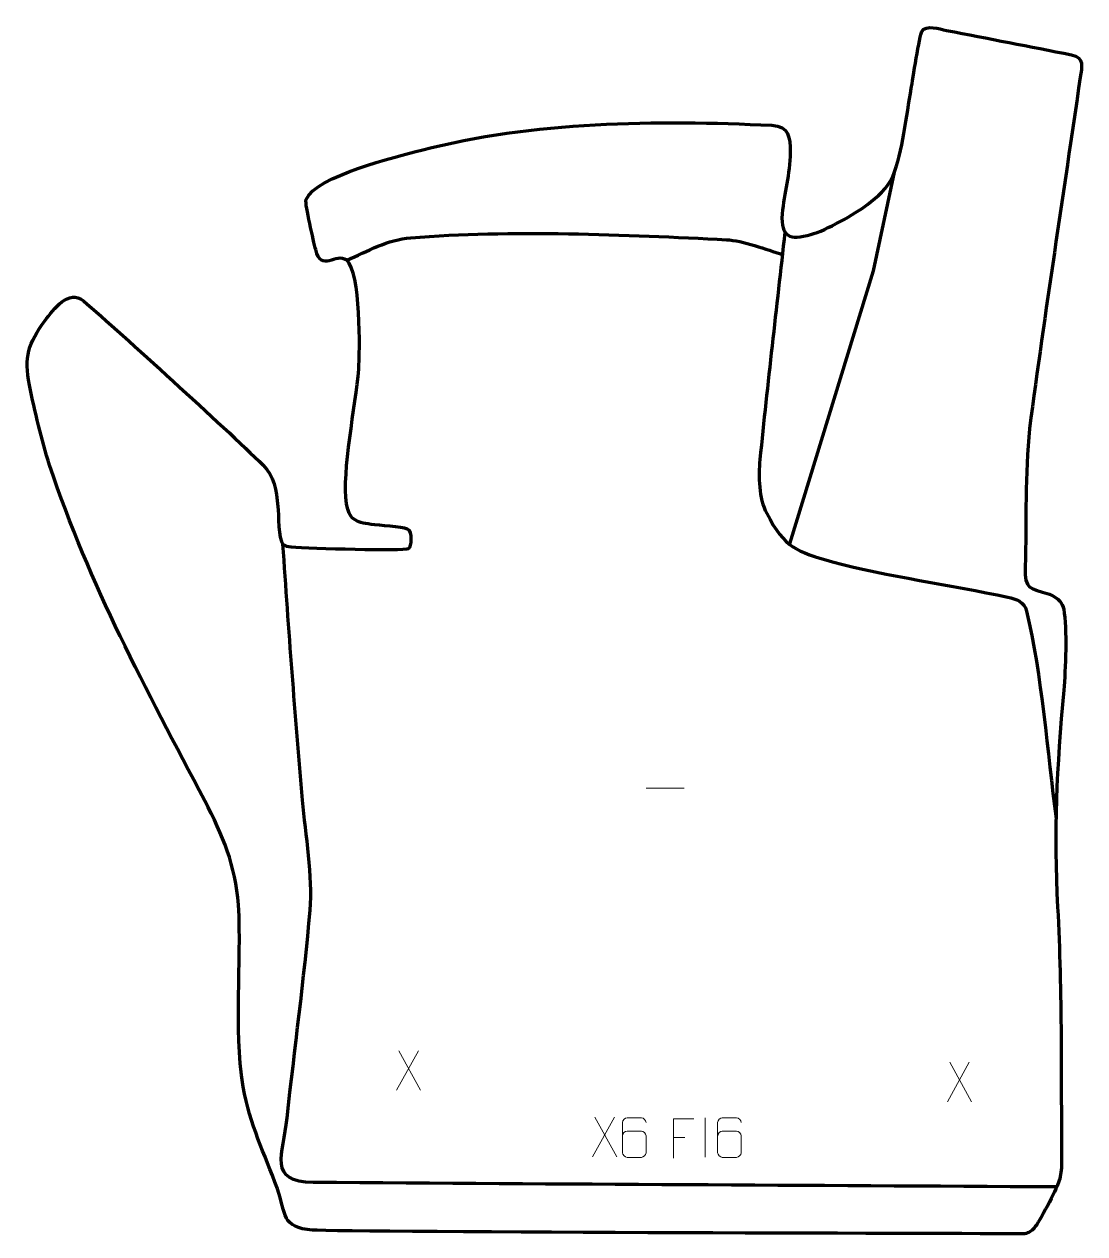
# Model space of a CAD drawing. Header units: millimetres. Extents: x 910 to 1578, y -31 to 732.
import ezdxf

# ---------------------------------------------------------------- set-up
doc = ezdxf.new("R2010")
doc.units = ezdxf.units.MM
doc.header["$MEASUREMENT"] = 0
doc.layers.add('layer 2', color=7, linetype='Continuous')
doc.layers.add('layer 3', color=7, linetype='Continuous')

msp = doc.modelspace()

# ---------------------------------------------------------------- linework, layer by layer
at = {"layer": 'layer 2', "color": 142, "lineweight": 158}
for points, knots in [([(1392.4495, 403.9091), (1392.4495, 403.9091), (1445.2358, 576.0634), (1445.2358, 576.0634), (1445.2358, 576.0634), (1445.2358, 576.0634), (1458.4632, 638.2411), (1458.4632, 638.2411)], [0, 0, 0, 0, 0.33333333, 0.33333333, 0.33333333, 0.33333333, 1, 1, 1, 1]), ([(1113.1723, 582.7581), (1126.2025, 588.4542), (1139.1094, 595.7902), (1153.5363, 596.9745), (1153.5363, 596.9745), (1216.1167, 602.0471), (1289.6395, 598.9268), (1352.6873, 595.7538), (1352.6873, 595.7538), (1362.5315, 595.2584), (1378.1094, 589.3855), (1387.8375, 586.4471)], [0, 0, 0, 0, 0.25, 0.25, 0.25, 0.25, 0.5, 0.5, 0.5, 0.5, 1, 1, 1, 1]), ([(1389.3992, 600.5667), (1384.15, 552.7757), (1378.4902, 505.0141), (1373.6527, 457.1805), (1373.6527, 457.1805), (1372.7182, 446.4251), (1372.7943, 432.8217), (1377.9629, 423.1149), (1377.9629, 423.1149), (1389.4701, 401.5044), (1396.4666, 399.1462), (1419.3758, 392.7397), (1419.3758, 392.7397), (1454.2389, 383.3194), (1494.0458, 378.3066), (1529.9249, 370.3728), (1529.9249, 370.3728), (1535.2354, 369.1985), (1540.3719, 367.5178), (1541.7483, 361.6683), (1541.7483, 361.6683), (1551.2766, 321.1752), (1554.9972, 272.5339), (1560.3509, 230.9191)], [0, 0, 0, 0, 0.14285714, 0.14285714, 0.14285714, 0.14285714, 0.28571429, 0.28571429, 0.28571429, 0.28571429, 0.42857143, 0.42857143, 0.42857143, 0.42857143, 0.57142857, 0.57142857, 0.57142857, 0.57142857, 0.71428571, 0.71428571, 0.71428571, 0.71428571, 1, 1, 1, 1]), ([(1560.8099, -1.4277), (1404.5893, -0.4553), (1248.3378, 0.2347), (1092.1227, 1.4739), (1092.1227, 1.4739), (1063.0923, 1.7042), (1073.1072, 19.039), (1075.6315, 42.1047), (1075.6315, 42.1047), (1080.3085, 85.6219), (1086.379, 129.5069), (1090.1077, 173.0413), (1090.1077, 173.0413), (1091.9286, 194.3016), (1087.2678, 220.7011), (1085.3887, 242.3866), (1085.3887, 242.3866), (1080.7248, 296.2112), (1076.5959, 349.951), (1072.9936, 403.852)], [0, 0, 0, 0, 0.16666667, 0.16666667, 0.16666667, 0.16666667, 0.33333333, 0.33333333, 0.33333333, 0.33333333, 0.5, 0.5, 0.5, 0.5, 0.66666667, 0.66666667, 0.66666667, 0.66666667, 1, 1, 1, 1])]:
    msp.add_open_spline(points, degree=3, knots=knots, dxfattribs=at)
at = {"layer": 'layer 2', "color": 250, "lineweight": 9}
for points in [[(1301.8881, 250.0219), (1301.8881, 250.0219), (1325.8661, 250.0219), (1325.8661, 250.0219)], [(1158.3494, 84.5071), (1158.3494, 84.5071), (1144.6088, 59.6113), (1144.6088, 59.6113)], [(1146.0634, 84.5071), (1146.0634, 84.5071), (1159.804, 59.5536), (1159.804, 59.5536)], [(1505.6222, 77.2199), (1505.6222, 77.2199), (1491.8816, 52.3241), (1491.8816, 52.3241)], [(1493.3362, 77.2199), (1493.3362, 77.2199), (1507.0768, 52.2664), (1507.0768, 52.2664)], [(1281.9749, 42.5263), (1281.9749, 42.5263), (1268.2343, 17.6305), (1268.2343, 17.6305)], [(1269.6889, 42.5263), (1269.6889, 42.5263), (1283.4295, 17.5728), (1283.4295, 17.5728)], [(1339.2351, 42.2447), (1339.2351, 42.2447), (1339.2351, 17.2706), (1339.2351, 17.2706)], [(1319.2351, 29.7576), (1319.2351, 29.7576), (1326.4032, 29.7576), (1326.4032, 29.7576)]]:
    msp.add_open_spline(points, degree=3, dxfattribs=at)
for points, knots in [([(1301.8811, 39.2304), (1301.857, 40.5699), (1300.5008, 42.2231), (1298.9289, 42.1888), (1298.9289, 42.1888), (1295.9441, 42.1885), (1292.9589, 42.1885), (1289.9735, 42.1888), (1289.9735, 42.1888), (1288.7544, 42.2037), (1287.0262, 40.7661), (1287.0212, 39.2304), (1287.0212, 39.2304), (1287.0215, 32.8699), (1287.0215, 26.5091), (1287.0212, 20.1484), (1287.0212, 20.1484), (1287.0259, 18.9855), (1288.7544, 17.2144), (1289.9735, 17.19), (1289.9735, 17.19), (1292.9589, 17.1903), (1295.9441, 17.1903), (1298.9289, 17.19), (1298.9289, 17.19), (1300.207, 17.2338), (1301.8767, 18.8483), (1301.8811, 20.1484), (1301.8811, 20.1484), (1301.8811, 23.7317), (1301.8811, 27.3148), (1301.8811, 30.8975), (1301.8811, 30.8975), (1301.8426, 32.3757), (1300.2599, 33.8086), (1298.9289, 33.8066), (1298.9289, 33.8066), (1295.9441, 33.8069), (1292.9589, 33.8069), (1289.9735, 33.8066), (1289.9735, 33.8066), (1288.644, 33.8116), (1287.001, 32.3043), (1287.0427, 30.8758)], [0, 0, 0, 0, 0.08333333, 0.08333333, 0.08333333, 0.08333333, 0.16666667, 0.16666667, 0.16666667, 0.16666667, 0.25, 0.25, 0.25, 0.25, 0.33333333, 0.33333333, 0.33333333, 0.33333333, 0.41666667, 0.41666667, 0.41666667, 0.41666667, 0.5, 0.5, 0.5, 0.5, 0.58333333, 0.58333333, 0.58333333, 0.58333333, 0.66666667, 0.66666667, 0.66666667, 0.66666667, 0.75, 0.75, 0.75, 0.75, 0.83333333, 0.83333333, 0.83333333, 0.83333333, 1, 1, 1, 1]), ([(1332.1091, 41.6373), (1332.1091, 41.6373), (1319.2351, 41.6373), (1319.2351, 41.6373), (1319.2351, 41.6373), (1319.2351, 41.6373), (1319.2351, 16.6837), (1319.2351, 16.6837)], [0, 0, 0, 0, 0.33333333, 0.33333333, 0.33333333, 0.33333333, 1, 1, 1, 1]), ([(1361.8811, 39.2304), (1361.857, 40.5699), (1360.5008, 42.2231), (1358.9289, 42.1888), (1358.9289, 42.1888), (1355.9441, 42.1885), (1352.9589, 42.1885), (1349.9735, 42.1888), (1349.9735, 42.1888), (1348.7544, 42.2037), (1347.0262, 40.7661), (1347.0212, 39.2304), (1347.0212, 39.2304), (1347.0215, 32.8699), (1347.0215, 26.5091), (1347.0212, 20.1484), (1347.0212, 20.1484), (1347.0259, 18.9855), (1348.7544, 17.2144), (1349.9735, 17.19), (1349.9735, 17.19), (1352.9589, 17.1903), (1355.9441, 17.1903), (1358.9289, 17.19), (1358.9289, 17.19), (1360.207, 17.2338), (1361.8767, 18.8483), (1361.8811, 20.1484), (1361.8811, 20.1484), (1361.8811, 23.7317), (1361.8811, 27.3148), (1361.8811, 30.8975), (1361.8811, 30.8975), (1361.8426, 32.3757), (1360.2599, 33.8086), (1358.9289, 33.8066), (1358.9289, 33.8066), (1355.9441, 33.8069), (1352.9589, 33.8069), (1349.9735, 33.8066), (1349.9735, 33.8066), (1348.644, 33.8116), (1347.001, 32.3043), (1347.0427, 30.8758)], [0, 0, 0, 0, 0.08333333, 0.08333333, 0.08333333, 0.08333333, 0.16666667, 0.16666667, 0.16666667, 0.16666667, 0.25, 0.25, 0.25, 0.25, 0.33333333, 0.33333333, 0.33333333, 0.33333333, 0.41666667, 0.41666667, 0.41666667, 0.41666667, 0.5, 0.5, 0.5, 0.5, 0.58333333, 0.58333333, 0.58333333, 0.58333333, 0.66666667, 0.66666667, 0.66666667, 0.66666667, 0.75, 0.75, 0.75, 0.75, 0.83333333, 0.83333333, 0.83333333, 0.83333333, 1, 1, 1, 1])]:
    msp.add_open_spline(points, degree=3, knots=knots, dxfattribs=at)
at = {"layer": 'layer 3', "color": 242, "lineweight": 158}
msp.add_open_spline([(1540.6769, -30.9378), (1543.2014, -30.3823), (1545.0632, -29.0671), (1546.5671, -27.3493), (1546.5671, -27.3493), (1549.9817, -23.4493), (1560.4494, -3.129), (1561.9534, 1.3668), (1561.9534, 1.3668), (1563.0201, 4.5558), (1563.7119, 8.0241), (1563.8256, 12.0637), (1563.8256, 12.0637), (1563.4421, 66.3207), (1564.2094, 120.7857), (1561.3523, 174.9993), (1561.3523, 174.9993), (1558.8599, 222.2932), (1560.6817, 262.8395), (1565.1729, 311.7177), (1565.1729, 311.7177), (1566.3479, 324.5052), (1567.4105, 350.608), (1565.1727, 362.7822), (1565.1727, 362.7822), (1564.4326, 366.5784), (1562.1844, 369.6298), (1556.2258, 372.2883), (1556.2258, 372.2883), (1543.4909, 376.3147), (1540.6, 374.662), (1540.9022, 389.4992), (1540.9022, 389.4992), (1541.7155, 418.3924), (1540.6661, 447.8508), (1543.6427, 476.554), (1543.6427, 476.554), (1553.3634, 550.4903), (1564.9617, 624.3928), (1575.6031, 698.2247), (1575.6031, 698.2247), (1576.5149, 704.5588), (1578.4783, 710.5772), (1570.0973, 712.2576), (1570.0973, 712.2576), (1543.8867, 717.5127), (1517.5816, 722.554), (1491.3397, 727.6732), (1491.3397, 727.6732), (1486.8173, 728.5555), (1478.575, 731.5871), (1475.7222, 726.9657), (1475.7222, 726.9657), (1474.4691, 724.9358), (1469.9298, 696.0415), (1469.0758, 691.0735), (1469.0758, 691.0735), (1466.1472, 674.1836), (1463.6114, 651.0098), (1457.4477, 635.5333), (1457.4477, 635.5333), (1454.0488, 628.2892), (1447.8439, 622.6535), (1441.5325, 617.9314), (1441.5325, 617.9314), (1433.4311, 611.8702), (1415.5175, 601.6623), (1405.8351, 598.972), (1405.8351, 598.972), (1392.5245, 595.2737), (1386.7821, 597.2032), (1387.6268, 612.019), (1387.6268, 612.019), (1389.0312, 625.4671), (1392.5706, 636.7075), (1392.7325, 650.7953), (1392.7325, 650.7953), (1392.6052, 660.5512), (1392.3404, 667.022), (1381.1451, 667.8839), (1381.1451, 667.8839), (1308.8172, 671.2274), (1230.3414, 670.448), (1160.3013, 652.1677), (1160.3013, 652.1677), (1143.9663, 647.9043), (1093.861, 635.9345), (1087.5773, 621.0359), (1087.5773, 621.0359), (1086.7791, 617.6401), (1092.4387, 594.6434), (1093.6318, 589.5557), (1093.6318, 589.5557), (1097.1714, 574.3803), (1106.341, 588.0924), (1113.1723, 582.7581), (1113.1723, 582.7581), (1122.1358, 575.7588), (1121.6018, 524.7649), (1120.7567, 514.0719), (1120.7567, 514.0719), (1118.938, 491.0587), (1110.0569, 449.8694), (1113.1314, 429.134), (1113.1314, 429.134), (1113.9848, 424.3854), (1115.3264, 421.5583), (1117.4737, 419.7592), (1117.4737, 419.7592), (1119.9542, 417.6808), (1123.5102, 416.9739), (1128.6309, 416.2603), (1128.6309, 416.2603), (1133.6498, 415.5609), (1147.5845, 414.8813), (1151.586, 413.3112), (1151.586, 413.3112), (1155.0456, 411.9538), (1154.1645, 401.9263), (1152.2469, 401.0275), (1152.2469, 401.0275), (1149.0123, 399.5115), (1090.3616, 401.169), (1078.2446, 402.1149), (1078.2446, 402.1149), (1076.0658, 402.2849), (1074.1111, 402.7485), (1072.9936, 403.852), (1072.9936, 403.852), (1069.9342, 406.8731), (1070.3957, 422.6162), (1069.886, 427.6137), (1069.886, 427.6137), (1068.6693, 437.8551), (1067.5095, 446.8406), (1060.6081, 453.5693), (1060.6081, 453.5693), (1034.756, 478.7745), (972.75, 535.1509), (947.1766, 557.2226), (947.1766, 557.2226), (938.2425, 564.9334), (928.2375, 551.87), (922.9444, 544.6567), (922.9444, 544.6567), (912.3721, 530.249), (909.8924, 521.8226), (913.2013, 504.0777), (913.2013, 504.0777), (916.7229, 487.5312), (920.6772, 469.6643), (925.8953, 453.6191), (925.8953, 453.6191), (951.3553, 377.5464), (986.4634, 312.9143), (1023.7207, 241.9984), (1023.7207, 241.9984), (1035.1219, 220.2837), (1043.0789, 201.288), (1045.0245, 176.4688), (1045.0245, 176.4688), (1047.0697, 137.6973), (1041.9636, 100.8601), (1047.8744, 61.7501), (1047.8744, 61.7501), (1052.4925, 37.4486), (1061.1194, 20.1336), (1069.4972, -2.5183), (1069.4972, -2.5183), (1074.9119, -18.389), (1071.8792, -27.1664), (1091.6358, -28.5995), (1091.6358, -28.5995), (1111.3924, -30.0326), (1540.6769, -30.9378), (1540.6769, -30.9378)], degree=3, knots=[0, 0, 0, 0, 0.02222222, 0.02222222, 0.02222222, 0.02222222, 0.04444444, 0.04444444, 0.04444444, 0.04444444, 0.06666667, 0.06666667, 0.06666667, 0.06666667, 0.08888889, 0.08888889, 0.08888889, 0.08888889, 0.11111111, 0.11111111, 0.11111111, 0.11111111, 0.13333333, 0.13333333, 0.13333333, 0.13333333, 0.15555556, 0.15555556, 0.15555556, 0.15555556, 0.17777778, 0.17777778, 0.17777778, 0.17777778, 0.2, 0.2, 0.2, 0.2, 0.22222222, 0.22222222, 0.22222222, 0.22222222, 0.24444444, 0.24444444, 0.24444444, 0.24444444, 0.26666667, 0.26666667, 0.26666667, 0.26666667, 0.28888889, 0.28888889, 0.28888889, 0.28888889, 0.31111111, 0.31111111, 0.31111111, 0.31111111, 0.33333333, 0.33333333, 0.33333333, 0.33333333, 0.35555556, 0.35555556, 0.35555556, 0.35555556, 0.37777778, 0.37777778, 0.37777778, 0.37777778, 0.4, 0.4, 0.4, 0.4, 0.42222222, 0.42222222, 0.42222222, 0.42222222, 0.44444444, 0.44444444, 0.44444444, 0.44444444, 0.46666667, 0.46666667, 0.46666667, 0.46666667, 0.48888889, 0.48888889, 0.48888889, 0.48888889, 0.51111111, 0.51111111, 0.51111111, 0.51111111, 0.53333333, 0.53333333, 0.53333333, 0.53333333, 0.55555556, 0.55555556, 0.55555556, 0.55555556, 0.57777778, 0.57777778, 0.57777778, 0.57777778, 0.6, 0.6, 0.6, 0.6, 0.62222222, 0.62222222, 0.62222222, 0.62222222, 0.64444444, 0.64444444, 0.64444444, 0.64444444, 0.66666667, 0.66666667, 0.66666667, 0.66666667, 0.68888889, 0.68888889, 0.68888889, 0.68888889, 0.71111111, 0.71111111, 0.71111111, 0.71111111, 0.73333333, 0.73333333, 0.73333333, 0.73333333, 0.75555556, 0.75555556, 0.75555556, 0.75555556, 0.77777778, 0.77777778, 0.77777778, 0.77777778, 0.8, 0.8, 0.8, 0.8, 0.82222222, 0.82222222, 0.82222222, 0.82222222, 0.84444444, 0.84444444, 0.84444444, 0.84444444, 0.86666667, 0.86666667, 0.86666667, 0.86666667, 0.88888889, 0.88888889, 0.88888889, 0.88888889, 0.91111111, 0.91111111, 0.91111111, 0.91111111, 0.93333333, 0.93333333, 0.93333333, 0.93333333, 0.95555556, 0.95555556, 0.95555556, 0.95555556, 1, 1, 1, 1], dxfattribs=at)

doc.saveas('drawing.dxf')
